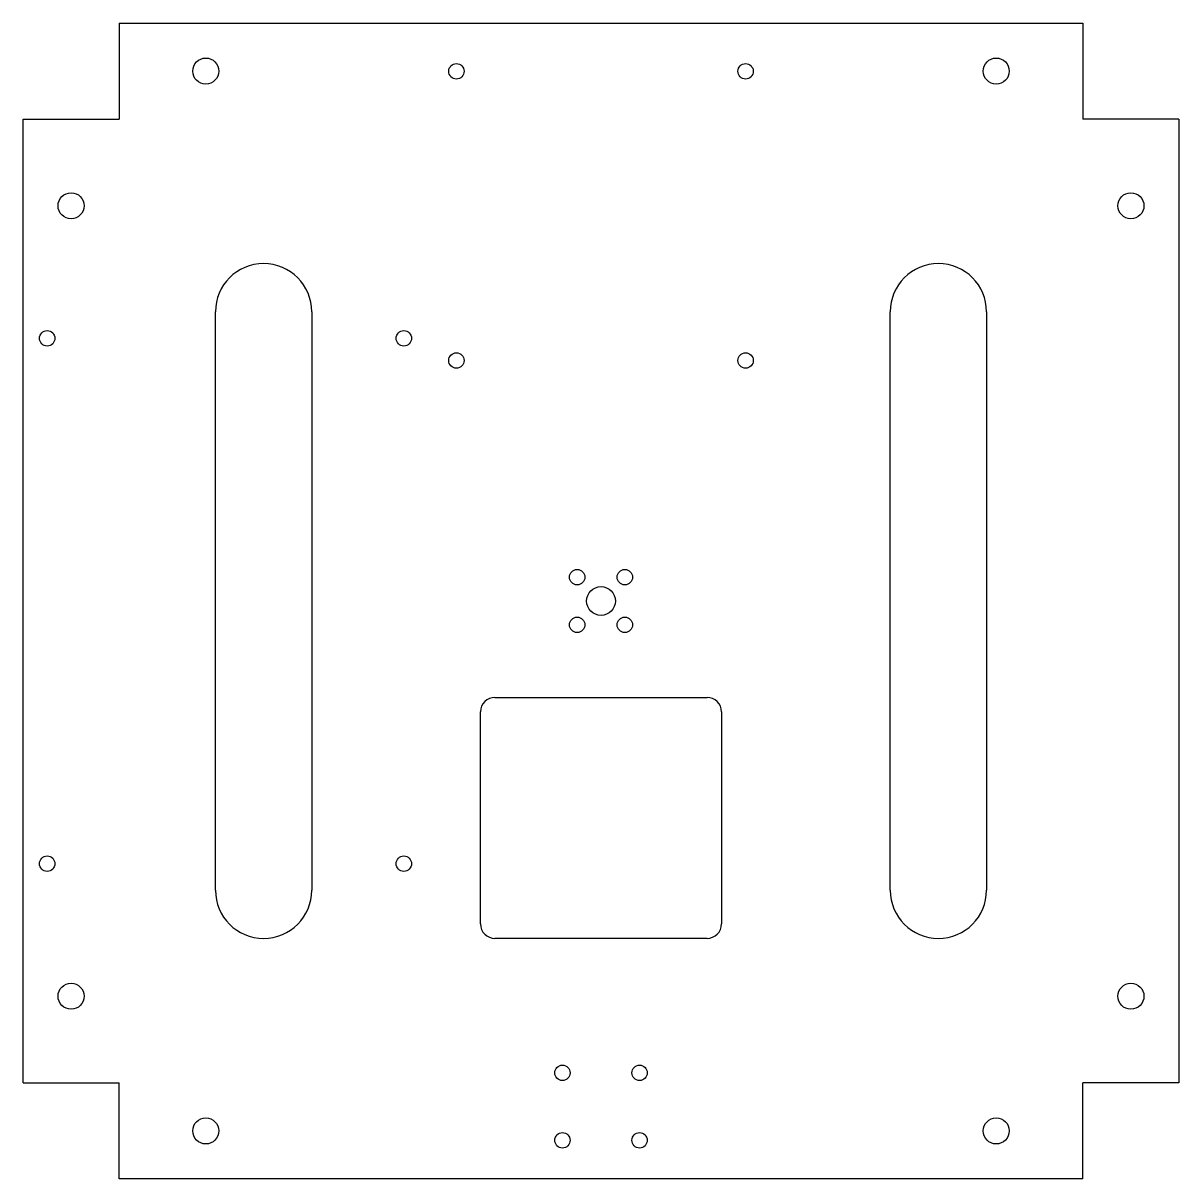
# Model space of a CAD drawing. Header units: millimetres. Extents: x -120 to 120, y -120 to 120.
import ezdxf

# ---------------------------------------------------------------- set-up
doc = ezdxf.new("R2010")
doc.units = ezdxf.units.MM

msp = doc.modelspace()

# ---------------------------------------------------------------- linework, layer by layer
at = {"color": 7, "linetype": 'Continuous', "lineweight": 25}
for p, q in [((-100, 119.9), (-100, 100)), ((-100, 119.9), (100, 119.9)), ((100, 119.9), (100, 100)), ((-119.9, -100), (-119.9, 100)), ((-119.9, 100), (-100, 100)), ((119.9, 100), (100, 100)), ((119.9, 100), (119.9, -100)), ((-80, -60), (-80, 60)), ((-60, 60), (-60, -60)), ((60, -60), (60, 60)), ((80, 60), (80, -60)), ((-22, -20), (22, -20)), ((-25, -67), (-25, -23)), ((25, -23), (25, -67)), ((22, -70), (-22, -70)), ((-119.9, -100), (-100, -100)), ((-100, -119.9), (-100, -100)), ((119.9, -100), (100, -100)), ((100, -119.9), (100, -100)), ((100, -119.9), (-100, -119.9))]:
    msp.add_line(p, q, dxfattribs=at)
for centre, radius in [((-82, 109.95), 2.7), ((-30, 109.9), 1.6), ((30, 109.9), 1.6), ((82, 109.95), 2.7), ((-109.95, 82), 2.7), ((109.95, 82), 2.7), ((-114.9, 54.5), 1.6), ((-40.9, 54.5), 1.6), ((-30, 49.9), 1.6), ((30, 49.9), 1.6), ((-4.95, 4.95), 1.6), ((4.95, 4.95), 1.6), ((0, 0), 3), ((-4.95, -4.95), 1.6), ((4.95, -4.95), 1.6), ((-114.9, -54.5), 1.6), ((-40.9, -54.5), 1.6), ((-109.95, -82), 2.7), ((109.95, -82), 2.7), ((-8, -97.9), 1.6), ((8, -97.9), 1.6), ((-82, -109.95), 2.7), ((82, -109.95), 2.7), ((-8, -111.9), 1.6), ((8, -111.9), 1.6)]:
    msp.add_circle(centre, radius, dxfattribs=at)
for centre, radius, start, end in [((-70, 60), 10, 0, 180), ((70, 60), 10, 0, 180), ((-22, -23), 3, 90, 180), ((22, -23), 3, 0, 90), ((-70, -60), 10, 180, 0), ((70, -60), 10, 180, 0), ((-22, -67), 3, 180, 270), ((22, -67), 3, 270, 0)]:
    msp.add_arc(centre, radius, start, end, dxfattribs=at)

doc.saveas('drawing.dxf')
